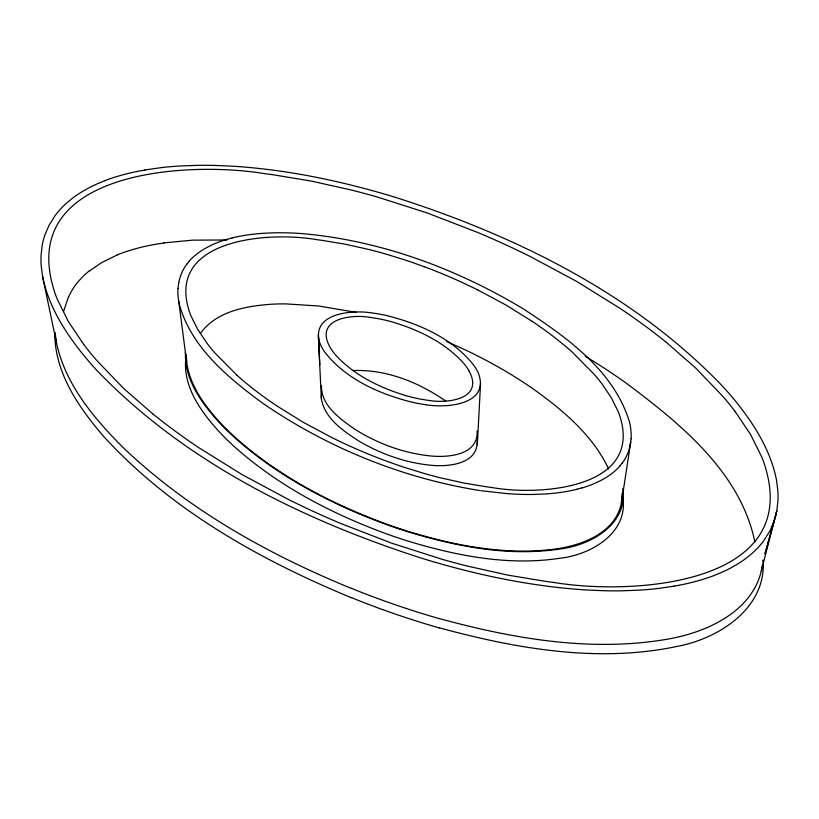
<?xml version="1.0" encoding="UTF-8"?>
<svg xmlns="http://www.w3.org/2000/svg" width="819" height="819" viewBox="0 0 819 819"><rect width="100%" height="100%" fill="white"/><g stroke="black" fill="none" stroke-linecap="round" stroke-linejoin="round"><path stroke-width="1.23" d="M186.333 354.832L186.691 362.367M425.941 404.709A98.024 56.593 0 0 1 411.087 401.965C378.798 393.704 345.741 379.054 324.815 352.17A98.065 56.613 0 0 1 320.075 343.591C309.684 312.827 352.907 309.51 372.921 313.093A98.024 56.593 0 0 1 387.776 315.827C420.065 324.089 453.132 338.738 474.047 365.622A98.055 56.613 0 0 1 478.798 374.201C489.178 404.965 445.956 408.282 425.941 404.699M54.801 333.19C54.699 373.044 79.115 408.026 104.115 436.936C171.335 510.278 260.258 560.032 351.331 597.696M318.407 336.906L321.324 398.403C324.426 418.325 343.151 430.845 358.845 441.031C380.159 453.613 404.023 462.305 428.685 465.008C446.539 467.301 478.757 464.905 477.088 440.387M477.334 444.86L480.579 383.138M177.989 288.493L178.726 282.616M185.463 351.955C184.224 379.821 202.047 403.808 220.045 423.372A406.633 234.766 0 0 0 231.9 435.135C276.464 475.767 330.907 504.248 387.254 524.836A406.244 234.541 0 0 0 407.627 531.685C456.244 546.468 507.893 556.644 558.722 549.16C589.547 545.945 628.296 524.825 622.839 488.585M631.06 438.738L630.333 444.615M762.919 561.128L763.011 560.083M321.478 385.544C320.905 405.272 339.619 418.54 354.064 428.746C375.941 442.721 400.839 452.221 426.627 455.497C444.952 458.097 478.531 456.459 477.088 431.101M762.561 564.23C756.377 610.227 707.524 632.483 666.686 639.311C590.653 652.272 512.807 638.646 439.25 618.54M185.882 357.719C182.442 386.803 201.372 412.336 220.045 432.657A406.633 234.766 0 0 0 231.9 444.42C276.464 485.053 330.907 513.533 387.254 534.121A406.244 234.541 0 0 0 407.627 540.97C456.531 555.825 508.517 566.072 559.623 558.292C590.683 555.057 629.227 532.841 622.665 496.519M321.519 394.574L321.324 398.403M178.706 301.054L186.865 363.708C190.632 386.926 205.231 406.521 220.874 423.403A404.729 233.671 0 0 0 232.668 435.104C277.027 475.542 331.214 503.89 387.305 524.385A404.33 233.446 0 0 0 407.586 531.203C454.258 545.464 503.583 555.159 552.487 549.406C580.292 545.997 615.069 534.07 621.396 503.02L630.763 441.881M621.396 503.02L622.143 493.325M63.728 311.036L68.561 296.601M761.25 571.242L776.801 510.841L777.958 500.644A254.914 147.174 0 0 0 777.804 490.427L776.504 480.241A309.869 178.9 0 0 0 775.46 475.163C767.915 444.031 749.283 416.973 728.654 393.028A629.156 363.237 0 0 0 722.563 386.22C634.182 293.97 515.827 235.79 395.413 197.338A628.736 363.001 0 0 0 383.62 193.827C337.193 180.395 289.578 170.598 241.349 166.8A309.807 178.859 0 0 0 232.565 166.196L214.916 165.438A254.893 147.164 0 0 0 197.215 165.356L179.566 166.022A201.167 116.144 0 0 0 162.06 167.526L144.881 169.973M774.19 520.935L764.977 554.002L776.801 510.841A201.177 116.155 0 0 1 774.19 520.945L769.952 530.855L763.953 540.468A144.226 83.262 0 0 1 751.433 553.961L746.283 558.108A132.402 76.443 0 0 1 721.324 572.522L714.117 575.481M200.481 333.435C216.103 311.302 245.731 306.152 270.854 304.269A130.19 75.164 0 0 1 285.667 303.89L318.53 305.989L356.296 312.387M186.988 264.046L189.302 261.2M622.071 463.185L619.758 466.031M88.954 271.273L101.781 262.52L116.933 255.108M104.883 180.682L97.676 183.651A132.402 76.443 0 0 0 72.717 198.055L67.588 202.211A144.226 83.262 0 0 0 55.068 215.704L49.048 225.307L44.81 235.227A201.177 116.155 0 0 0 42.199 245.331L41.042 255.528A254.914 147.174 0 0 0 41.196 265.745L42.496 275.931A309.869 178.9 0 0 0 43.54 280.999C51.085 312.141 69.717 339.189 90.346 363.134A629.156 363.247 0 0 0 96.437 369.953C184.818 462.192 303.153 520.382 423.587 558.824A628.736 363.001 0 0 0 435.38 562.346C481.807 575.767 529.422 585.565 577.651 589.363A309.807 178.859 0 0 0 586.435 589.977L604.084 590.724A254.893 147.164 0 0 0 621.785 590.816L639.434 590.141A201.167 116.144 0 0 0 656.94 588.636L674.119 586.189M227.139 239.353L232.064 238.022M581.92 487.878L576.996 489.209M163.78 242.895L192.516 240.151L227.119 239.987M352.395 370.577C385.769 369.011 418.673 382.186 445.7 401.034M534.643 494.41L544.819 493.98A112.213 64.783 0 0 0 577.047 489.291M480.784 490.673L506.142 493.54A170.71 98.556 0 0 0 534.643 494.441M479.463 490.479C401.996 478.061 327.416 447.676 262.807 403.286C228.296 377.907 191.626 347.829 179.484 304.955A170.71 98.556 0 0 1 177.938 288.493M439.25 627.825C516.011 648.638 597.839 663.124 676.822 646.478C718.529 638.707 766.031 608.691 763.206 560.861M405.845 395.628C379.955 387.766 354.32 375.43 335.821 355.211A107.934 62.316 0 0 1 329.77 346.785L327.907 342.864A75.041 43.325 0 0 1 327.559 341.973C318.745 317.383 353.992 314.424 370.106 317.393A75 43.305 0 0 1 371.642 317.598L378.429 318.693A107.873 62.275 0 0 1 393.007 322.174C418.908 329.996 444.543 342.373 463.042 362.582A107.934 62.316 0 0 1 469.092 371.007M424.355 266.779L415.294 263.493A414.291 239.189 0 0 0 403.818 259.592L385.37 253.921A349.539 201.802 0 0 0 369.154 249.549L344.973 244.144L321.529 240.274A223.515 129.044 0 0 0 316.943 239.691C269.4 231.173 163.964 238.431 189.885 313.083A223.648 129.115 0 0 0 190.899 315.735L197.625 329.279L206.992 343.243A349.713 201.904 0 0 0 214.568 352.6L236.824 375.092M351.331 588.4C268.663 554.535 188.831 510.114 123.782 448.177C94.246 418.785 65.315 384.561 56.45 342.711L42.496 275.931M446.734 341.574L463.861 349.242A496.979 286.926 0 0 1 536.005 390.919C564.793 411.824 593.294 436.179 608.65 469.021M477.661 289.854L505.988 305.047L532.278 321.386M666.256 342.322L695.423 367.782L722.757 396.253A576.678 332.944 0 0 1 735.247 411.681M152.743 413.851L123.577 388.38L96.243 359.92A576.678 332.944 0 0 1 83.753 344.492M735.237 411.681L750.695 434.705L761.772 457.043A368.796 212.92 0 0 1 763.462 461.414C806.561 585.452 632.258 595.628 553.92 582.452A368.591 212.807 0 0 1 546.365 581.48L507.698 575.092L467.833 566.185A576.402 332.78 0 0 1 441.093 558.978L391.748 543.192L340.489 523.372A821.57 474.324 0 0 1 288.912 499.713L242.199 474.672L198.843 447.717A817.423 471.939 0 0 1 152.733 413.851M83.763 344.482L68.305 321.457L57.228 299.119A368.796 212.92 0 0 1 55.538 294.758C12.439 170.721 186.742 160.544 265.08 173.72A368.591 212.807 0 0 1 272.635 174.682L311.302 181.071L351.167 189.988A576.402 332.78 0 0 1 377.907 197.195L427.252 212.971L478.511 232.791A821.57 474.324 0 0 1 530.088 256.449L576.801 281.49L620.157 308.446A817.423 471.939 0 0 1 666.267 342.311M469.062 371.007L470.966 374.928A75.041 43.325 0 0 1 471.304 375.819C480.118 400.409 444.871 403.368 428.757 400.389A75 43.305 0 0 1 427.221 400.194L420.434 399.099A107.873 62.275 0 0 1 405.855 395.618M629.565 422.287C614.015 370.403 566.093 336.814 522.901 308.609C456.101 268.56 380.825 240.581 302.917 233.691A170.721 98.567 0 0 0 274.406 232.791L264.23 233.251A112.213 64.783 0 0 0 232.002 237.94M56.45 342.711L55.057 332.586M754.903 541.994C740.396 472.205 680.466 423.761 626.248 383.149A817.997 472.266 0 0 0 585.278 356.234M318.294 334.654L319.83 364.875M439.189 618.611A669.062 386.281 0 0 1 351.423 588.329M439.189 627.897A669.062 386.281 0 0 1 351.423 597.614M629.514 422.287A170.71 98.556 0 0 1 631.121 438.738M630.221 444.604A112.213 64.783 0 0 1 622.205 463.226M619.891 466.072A86.394 49.877 0 0 1 581.992 487.96M178.839 282.627A112.213 64.793 0 0 1 186.855 264.015M189.169 261.159A86.394 49.877 0 0 1 227.068 239.281M532.237 321.406A484.254 279.576 0 0 1 572.276 352.129L594.492 374.631A349.713 201.904 0 0 1 602.067 383.988L611.435 397.952L618.15 411.496A223.648 129.115 0 0 1 619.174 414.148C645.096 488.81 539.66 496.058 492.106 487.551A223.515 129.044 0 0 1 487.53 486.957L464.076 483.087L439.905 477.682A349.539 201.802 0 0 1 423.689 473.31L405.231 467.639A414.291 239.189 0 0 1 393.765 463.738L384.705 460.462A484.203 279.555 0 0 1 331.429 437.356L303.071 422.194L276.781 405.845A484.254 279.576 0 0 1 236.783 375.112M424.385 266.748A484.203 279.555 0 0 1 477.62 289.875M714.158 575.522A148.311 85.626 0 0 1 674.078 586.117M104.842 180.641A148.311 85.626 0 0 1 144.922 170.045M68.745 296.621A136.712 78.931 0 0 1 88.81 271.212M116.82 255.016A137.397 79.32 0 0 1 163.831 243.028"/></g></svg>
